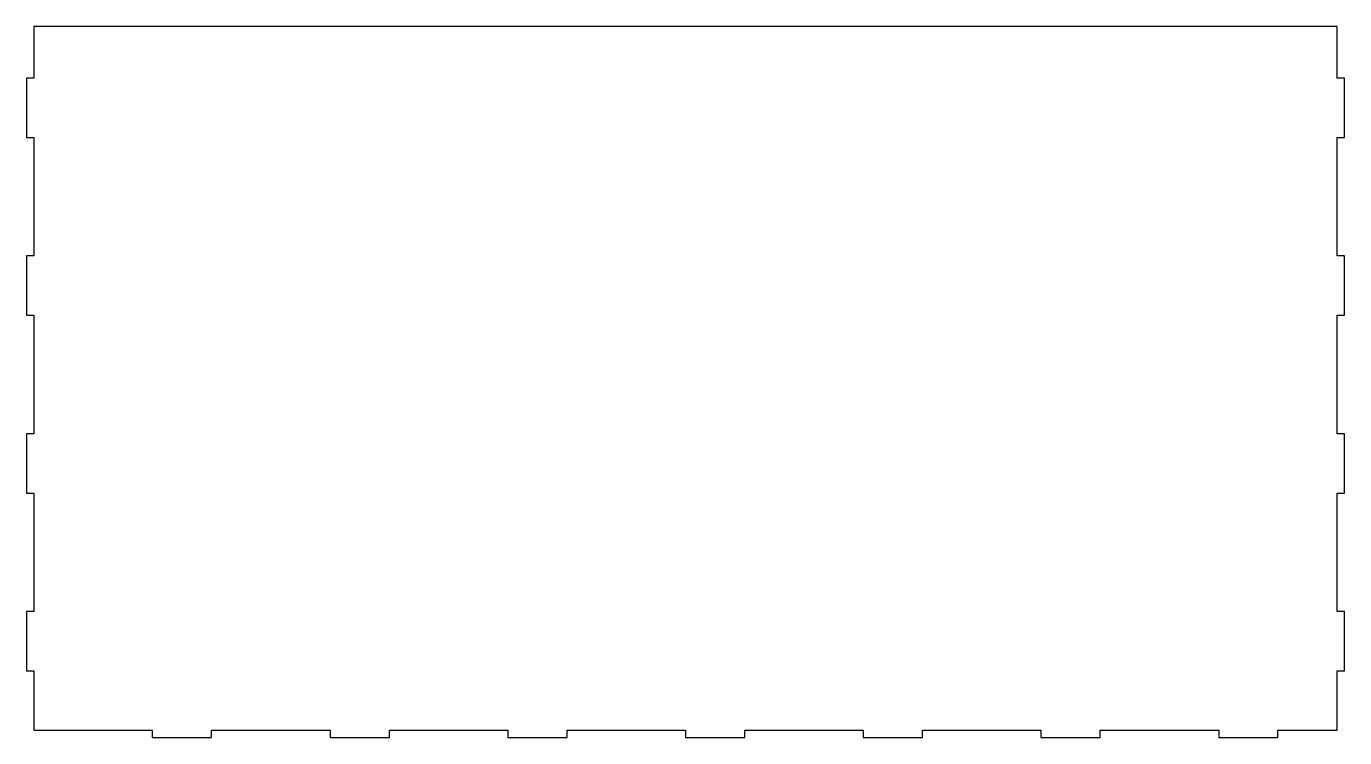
# Model space of a CAD drawing. Header units: millimetres. Extents: x 0 to 1113, y 0 to 600.
import ezdxf

# ---------------------------------------------------------------- set-up
doc = ezdxf.new("R2010")
doc.units = ezdxf.units.MM

msp = doc.modelspace()

# ---------------------------------------------------------------- linework, layer by layer
for p, q in [((1106.3, 600), (6.3, 600)), ((6.3, 600), (6.3, 556.4)), ((1106.3, 556.4), (1106.3, 600)), ((6.3, 556.4), (0, 556.4)), ((0, 556.4), (0, 506.4)), ((1112.7, 556.4), (1106.3, 556.4)), ((1112.7, 506.4), (1112.7, 556.4)), ((0, 506.4), (6.3, 506.4)), ((6.3, 506.4), (6.3, 406.4)), ((1106.3, 406.4), (1106.3, 506.4)), ((1106.3, 506.4), (1112.7, 506.4)), ((6.3, 406.4), (0, 406.4)), ((0, 406.4), (0, 356.4)), ((1112.7, 406.4), (1106.3, 406.4)), ((1112.7, 356.4), (1112.7, 406.4)), ((0, 356.4), (6.3, 356.4)), ((6.3, 356.4), (6.3, 256.4)), ((1106.3, 256.4), (1106.3, 356.4)), ((1106.3, 356.4), (1112.7, 356.4)), ((6.3, 256.4), (0, 256.4)), ((0, 256.4), (0, 206.3)), ((1112.7, 256.4), (1106.3, 256.4)), ((1112.7, 206.3), (1112.7, 256.4)), ((0, 206.3), (6.3, 206.3)), ((6.3, 206.3), (6.3, 106.3)), ((1106.3, 106.3), (1106.3, 206.3)), ((1106.3, 206.3), (1112.7, 206.3)), ((6.3, 106.3), (0, 106.3)), ((0, 106.3), (0, 56.4)), ((1112.7, 106.3), (1106.3, 106.3)), ((1112.7, 56.4), (1112.7, 106.3)), ((0, 56.4), (6.3, 56.4)), ((6.3, 56.4), (6.3, 6.3)), ((1106.3, 6.3), (1106.3, 56.4)), ((1106.3, 56.4), (1112.7, 56.4)), ((6.3, 6.3), (106.3, 6.3)), ((106.3, 6.3), (106.3, 0)), ((106.3, 0), (156.3, 0)), ((156.3, 0), (156.3, 6.3)), ((156.3, 6.3), (256.4, 6.3)), ((256.4, 6.3), (256.4, 0)), ((256.4, 0), (306.4, 0)), ((306.4, 0), (306.4, 6.3)), ((306.4, 6.3), (406.4, 6.3)), ((406.4, 6.3), (406.4, 0)), ((406.4, 0), (456.4, 0)), ((456.4, 0), (456.4, 6.3)), ((456.4, 6.3), (556.4, 6.3)), ((556.4, 6.3), (556.4, 0)), ((556.4, 0), (606.4, 0)), ((606.4, 0), (606.4, 6.3)), ((606.4, 6.3), (706.4, 6.3)), ((706.4, 6.3), (706.4, 0)), ((706.4, 0), (756.4, 0)), ((756.4, 0), (756.4, 6.3)), ((756.4, 6.3), (856.4, 6.3)), ((856.4, 6.3), (856.4, 0)), ((856.4, 0), (906.4, 0)), ((906.4, 0), (906.4, 6.3)), ((906.4, 6.3), (1006.4, 6.3)), ((1006.4, 6.3), (1006.4, 0)), ((1006.4, 0), (1056.3, 0)), ((1056.3, 0), (1056.3, 6.3)), ((1056.3, 6.3), (1106.3, 6.3))]:
    msp.add_line(p, q)

doc.saveas('drawing.dxf')
